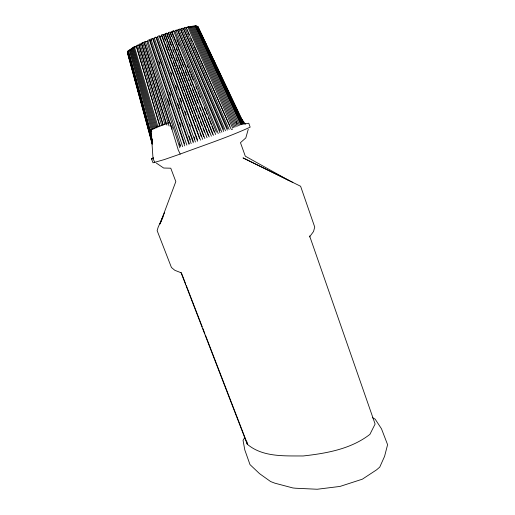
<?xml version="1.0" encoding="UTF-8"?>
<svg xmlns="http://www.w3.org/2000/svg" width="515" height="515" viewBox="0 0 515 515"><rect width="100%" height="100%" fill="white"/><g stroke="black" fill="none" stroke-linecap="round" stroke-linejoin="round"><path stroke-width="0.77" d="M199.492 138.361L161.646 35.812L161.742 34.917L163.435 34.338L202.685 139.378M203.811 136.765L165.032 34.647L165.135 33.752L166.828 33.166L207.03 137.763M166.828 33.166L166.725 34.061L168.411 33.481L168.521 32.58L170.214 31.994L211.369 136.153M212.727 134.318L171.785 32.316L171.907 31.415L173.6 30.829L215.701 134.55M173.6 30.829L173.471 31.73L177.411 29.735L220.053 132.902M248.23 129.349L245.816 137.93L240.466 142.674L245.301 156.18L289.327 180.707L300.612 186.263L314.729 227.076L313.538 231.518L309.521 236.952M129.374 50.56L128.048 51.004L151.732 137.048M163.139 216.706L159.972 224.006L175.821 181.576L170.768 168.205L163.667 168.032L156.322 163.068M164.671 212.405L158.099 227.398L157.139 230.643L171.444 267.497L174.83 270.304L181.402 272.886M244.683 437.711L243.048 440.377L244.792 449.885L249.987 464.594L259.521 473.633L270.607 481.544L274.836 483.173L292.938 487.969L295.61 488.233L317.221 489.25L340.016 486.424L362.38 479.175L376.587 469.835L379.761 467.092L384.576 456.342L387.595 444.677L381.48 428.77L375.165 419.152L372.532 417.768M223.703 131.518L180.34 28.911L178.879 29.323L177.875 30.494L220.04 130.707M227.327 130.141L183.256 28.093L181.801 28.499L180.791 29.677L223.652 129.323M230.926 128.769L186.16 27.276L184.711 27.688L183.694 28.859L227.566 128.698M186.147 28.28L187.833 26.947L188.838 26.774L233.797 127.643M187.711 27.662L188.838 26.774M188.709 27.488L190.82 26.432L236.14 126.716M190.692 27.14L192.797 26.091L238.458 125.802M192.655 26.799L194.754 25.75L240.756 124.894M159.573 125.403L157.854 126.561L134.357 46.717L136.591 46.582L159.521 125.641M194.49 26.477L195.9 25.898L241.741 124.443M194.876 26.561L195.9 25.898M195.262 26.645L196.659 26.065L242.462 124.109M131.338 49.498L129.123 50.058L151.449 130.527L151.056 129.645L169.815 122.293L178.28 150.052L180.218 154.043C203.599 145.301 227.463 137.55 250.161 127.147L248.771 123.22L243.685 124.16M132.831 48.545L130.604 49.112L153.187 129.13M154.893 127.598L132.097 48.159L134.331 47.592M156.895 127.025L133.597 47.2L134.357 46.717M153.431 157.828L151.526 158.923L153.007 162.798L164.382 159.553L180.218 154.043M156.277 126.941L157.545 126.278M162.946 125.197L139.153 45.359L137.479 45.191L136.192 45.803L159.965 125.834M166.171 123.98L141.728 44.129L140.054 43.955L138.767 44.573L163.178 124.617M166.957 125.106L141.348 43.337L142.649 42.713L144.316 42.893L169.235 122.177M148.005 41.213L146.923 41.651L145.256 41.47L143.949 42.095L171.946 129.226M153.547 158.047L151.526 158.923L153.032 158.755L154.938 162.579M184.589 143.801L150.168 40.337L149.311 39.803L147.683 40.46L182.619 146.704M186.881 145.159L150.947 39.146L152.575 38.49L153.425 39.031L189.346 143.782M193.337 141.471L156.689 37.711L155.845 37.17L154.21 37.827L191.155 143.601M197.606 139.919L159.953 36.398L159.129 35.85L157.487 36.507L195.443 142.043M150.168 40.337L151.796 39.687L150.947 39.146M153.425 39.031L154.513 38.593M156.689 37.711L157.777 37.273M159.953 36.398L161.646 35.812M163.339 35.226L165.032 34.647M171.785 32.316L170.098 32.896L171.572 36.629M231.261 129.362L232.516 129.233M132.097 48.159L133.578 48.069M133.597 47.2L135.831 47.065M127.939 52.955L127.417 52.929L152.247 144.309M141.348 43.337L142.462 43.453M292.861 182.394L243.003 157.88L289.327 180.707M180.997 272.544L247.271 444.226C262.682 457.262 284.183 455.814 303.11 455.975C326.484 453.342 350.844 449.144 369.912 434.37L375.107 424.032L309.612 235.934M240.653 117.678L245.404 124.076M243.872 123.445L197.792 26.317L243.524 123.606M201.011 33.378L202.376 36.288M205.112 42.108L206.483 45.017M209.212 50.837L211.607 55.923M213.313 59.56L215.708 64.652M217.414 68.289L218.444 70.471M196.279 25.982L242.102 124.276M236.16 121.881L236.836 123.336M195.513 25.814L241.381 124.617M193.775 25.917L239.61 125.345M191.812 26.259L237.306 126.259M189.829 26.6L234.975 127.179M186.797 29.735L187.454 31.196M188.104 32.657L189.082 34.846M190.717 38.496L192.024 41.419M193.003 43.608L193.653 45.069M194.309 46.524L199.859 58.935M200.509 60.397L229.89 126.098M171.424 125.911L172.396 128.081M179.49 144.007L180.456 146.183M187.833 26.947L232.619 128.106M184.711 27.688L229.13 129.458M181.801 28.499L225.519 130.829M178.879 29.323L221.881 132.207M174.939 31.318L216.403 132.085M175.937 30.147L218.218 133.597M176.793 39.906L177.701 42.133M178.306 43.621L179.214 45.848M187.067 65.167L187.975 67.394M189.185 70.368L190.093 72.596M190.698 74.083L193.119 80.025M195.835 86.713L196.743 88.941M197.953 91.915L198.861 94.142M199.459 95.629L200.367 97.856M204.301 107.513L205.511 110.487M206.109 111.974L207.017 114.201M208.227 117.175L209.135 119.403M209.74 120.89L211.253 124.604M211.858 126.091L214.272 132.033M171.907 31.415L213.532 135.355M176.304 48.565L177.186 50.805M178.37 53.785L179.259 56.026M179.844 57.519L181.325 61.246M181.917 62.74L183.392 66.474M185.162 70.948L186.939 75.428M188.117 78.409L189.005 80.649M190.19 83.63L191.071 85.87M192.256 88.857L193.73 92.584M194.322 94.078L195.803 97.811M196.389 99.298L197.869 103.032M199.64 107.506L200.824 110.493M202.002 113.474L203.483 117.208M204.075 118.701L205.549 122.428M206.142 123.922L207.616 127.656M208.208 129.143L209.689 132.876M168.411 33.481L208.414 135.915M168.521 32.58L209.199 136.958M167.008 34.814L168.457 38.554M169.609 41.554L171.051 45.301M172.782 49.794L173.645 52.047M175.956 58.041L177.109 61.034M178.84 65.534L180.289 69.28M181.441 72.274L182.883 76.02M183.462 77.52L185.477 82.767M186.057 84.26L188.078 89.507M188.657 91.007L194.136 105.24M195.005 107.493L196.736 111.987M197.889 114.987L199.331 118.733M200.49 121.727L201.932 125.473M203.084 128.473L204.526 132.22M181.692 273.632L185.741 284.126M186.321 285.619L202.221 326.819M202.801 328.319L204.822 333.559M205.401 335.059L247.322 443.679M165.135 33.752L204.854 138.574M163.905 36.732L165.315 40.498M167.002 45.011L168.978 50.277M170.105 53.29L172.074 58.556M173.201 61.562L175.171 66.834M175.737 68.334L178.274 75.106M178.834 76.613L181.37 83.385M181.937 84.891L184.473 91.664M185.033 93.17L192.642 113.487M193.486 115.74L195.739 121.759M196.865 124.772L198.835 130.038M199.962 133.05L201.371 136.81M161.742 34.917L200.509 140.183M159.129 35.85L197.586 141.264M171.064 72.609L171.881 74.881M175.673 85.471L177.031 89.256M180.282 98.333L181.641 102.118M184.898 111.195L186.25 114.974M189.507 124.057L190.318 126.323M194.116 136.913L194.928 139.185M155.845 37.17L193.299 142.822M177.752 103.579L179.6 108.884M189.102 136.179L190.421 139.971M152.575 38.49L189.018 144.38M159.238 61.723L160.011 64.002M169.506 92.121L170.793 95.919M179.774 122.519L181.055 126.317M149.311 39.803L184.75 145.932M167.504 98.874L169.75 105.73M145.256 41.47L179.832 147.715M146.923 41.651L180.611 146.106M142.649 42.713L169.075 126.02M151.758 131.904L151.056 129.645L153.032 158.755M140.054 43.955L164.851 124.192M137.479 45.191L161.568 125.229M132.844 47.683L156.09 127.99M131.344 48.642L154.146 128.75M129.857 49.588L152.176 129.317M128.151 50.734L151.758 136.333M152.17 139.456L127.939 51.268L152.183 140.305M152.163 141.046L127.726 51.803L152.17 141.889M152.183 142.739L127.514 52.33L152.189 143.576M246.704 441.297L247.271 444.226M243.17 123.774L242.816 123.941L197.039 26.149L243.17 123.774"/></g></svg>
